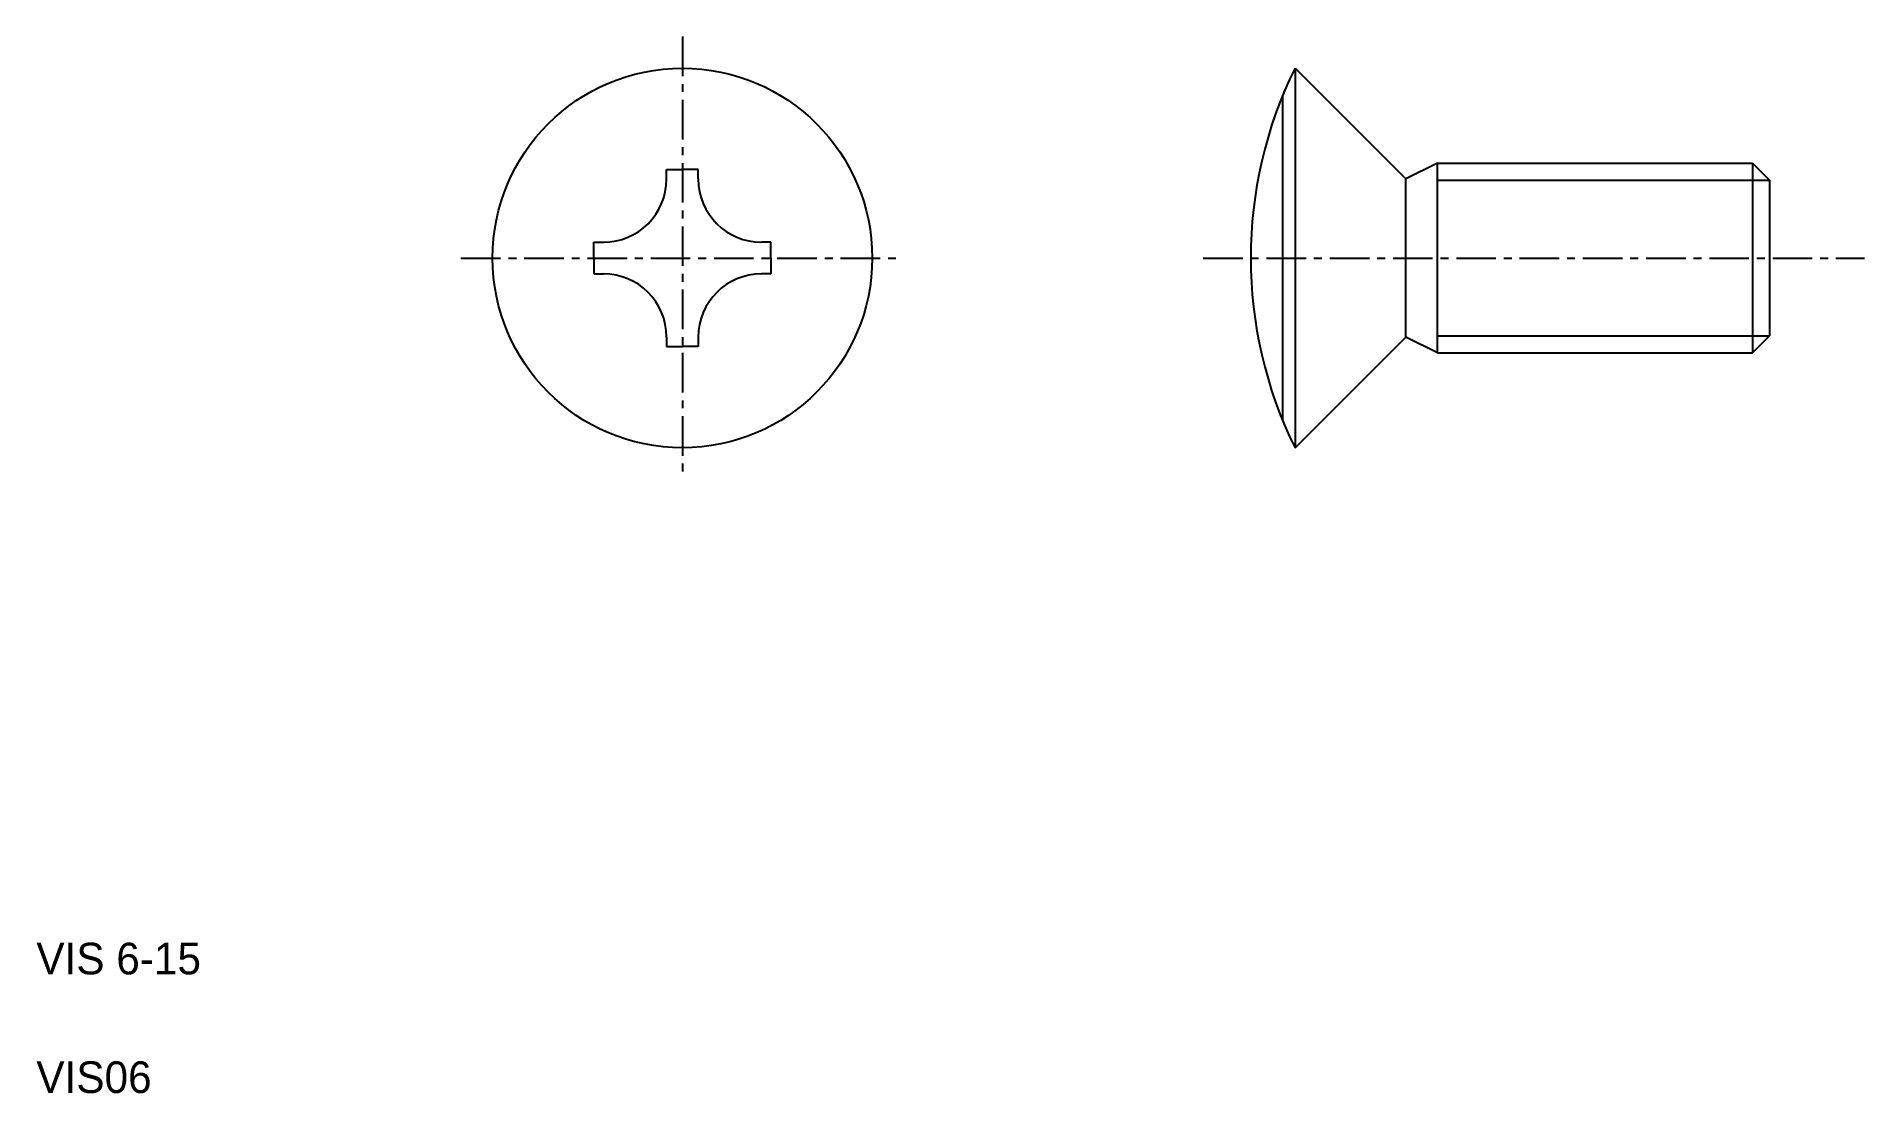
# Model space of a CAD drawing. Extents: x 2.5 to 60.3, y 2.5 to 35.9.
import ezdxf

# ---------------------------------------------------------------- set-up
doc = ezdxf.new("R2010")
doc.units = 0
doc.linetypes.add('CENTER', pattern=[2, 1.25, -0.25, 0.25, -0.25])
doc.layers.get('0').update_dxf_attribs({"linetype": 'CONTINUOUS'})
doc.layers.add('CENTER', color=1, linetype='CENTER')

msp = doc.modelspace()

# ---------------------------------------------------------------- linework, layer by layer
at = {"color": 7, "linetype": 'CONTINUOUS'}
for p, q in [((42.286, 34.893), (42.286, 22.893)), ((42.286, 34.893), (45.786, 31.393)), ((46.786, 31.893), (45.786, 31.393)), ((46.786, 25.893), (46.786, 31.893)), ((46.786, 31.893), (56.745, 31.893)), ((56.745, 31.893), (56.745, 25.893)), ((56.745, 31.893), (57.286, 31.352)), ((22.422, 31.693), (22.922, 31.693)), ((22.422, 31.393), (22.422, 31.693)), ((23.422, 31.693), (22.922, 31.693)), ((23.422, 31.393), (23.422, 31.693)), ((45.786, 26.393), (45.786, 31.393)), ((57.286, 31.352), (57.286, 26.435)), ((57.286, 30.143), (57.286, 30.144)), ((20.122, 28.893), (20.122, 29.393)), ((20.122, 29.393), (20.422, 29.393)), ((20.122, 28.893), (20.122, 28.393)), ((25.722, 29.393), (25.422, 29.393)), ((25.722, 28.893), (25.722, 29.393)), ((25.722, 28.893), (25.722, 28.393)), ((57.286, 28.893), (57.286, 28.893)), ((20.122, 28.393), (20.422, 28.393)), ((25.722, 28.393), (25.422, 28.393)), ((22.422, 26.393), (22.422, 26.093)), ((22.422, 26.093), (22.922, 26.093)), ((23.422, 26.093), (22.922, 26.093)), ((23.422, 26.393), (23.422, 26.093)), ((42.286, 22.893), (45.786, 26.393)), ((46.786, 25.893), (45.786, 26.393)), ((56.745, 25.893), (57.286, 26.435)), ((46.786, 25.893), (56.745, 25.893))]:
    msp.add_line(p, q, dxfattribs=at)
at = {"color": 3, "linetype": 'CONTINUOUS'}
for p, q in [((41.886, 34.004), (41.886, 23.783)), ((46.786, 31.352), (57.286, 31.352)), ((46.786, 26.435), (57.285, 26.435))]:
    msp.add_line(p, q, dxfattribs=at)
at = {"color": 7, "linetype": 'CONTINUOUS'}
msp.add_circle((22.922, 28.893), 6, dxfattribs=at)
for centre, radius, start, end in [((54.443, 28.893), 13.557, 153.73196, 206.26804), ((20.422, 31.393), 2, 270, 0), ((25.422, 31.393), 2, 180, 270), ((20.422, 26.393), 2, 0, 90), ((25.422, 26.393), 2, 90, 180)]:
    msp.add_arc(centre, radius, start, end, dxfattribs=at)
at = {"layer": 'CENTER', "color": 1, "linetype": 'CENTER'}
for p, q in [((22.922, 35.893), (22.922, 21.893)), ((15.922, 28.893), (29.922, 28.893)), ((39.386, 28.893), (60.286, 28.893))]:
    msp.add_line(p, q, dxfattribs=at)

# ---------------------------------------------------------------- texts
at = {"color": 7, "linetype": 'CONTINUOUS'}
for s, p in [('VIS 6-15', (2.5, 6.25)), ('VIS06', (2.5, 2.5))]:
    msp.add_text(s, height=1, dxfattribs=at).set_placement(p)

doc.saveas('drawing.dxf')
